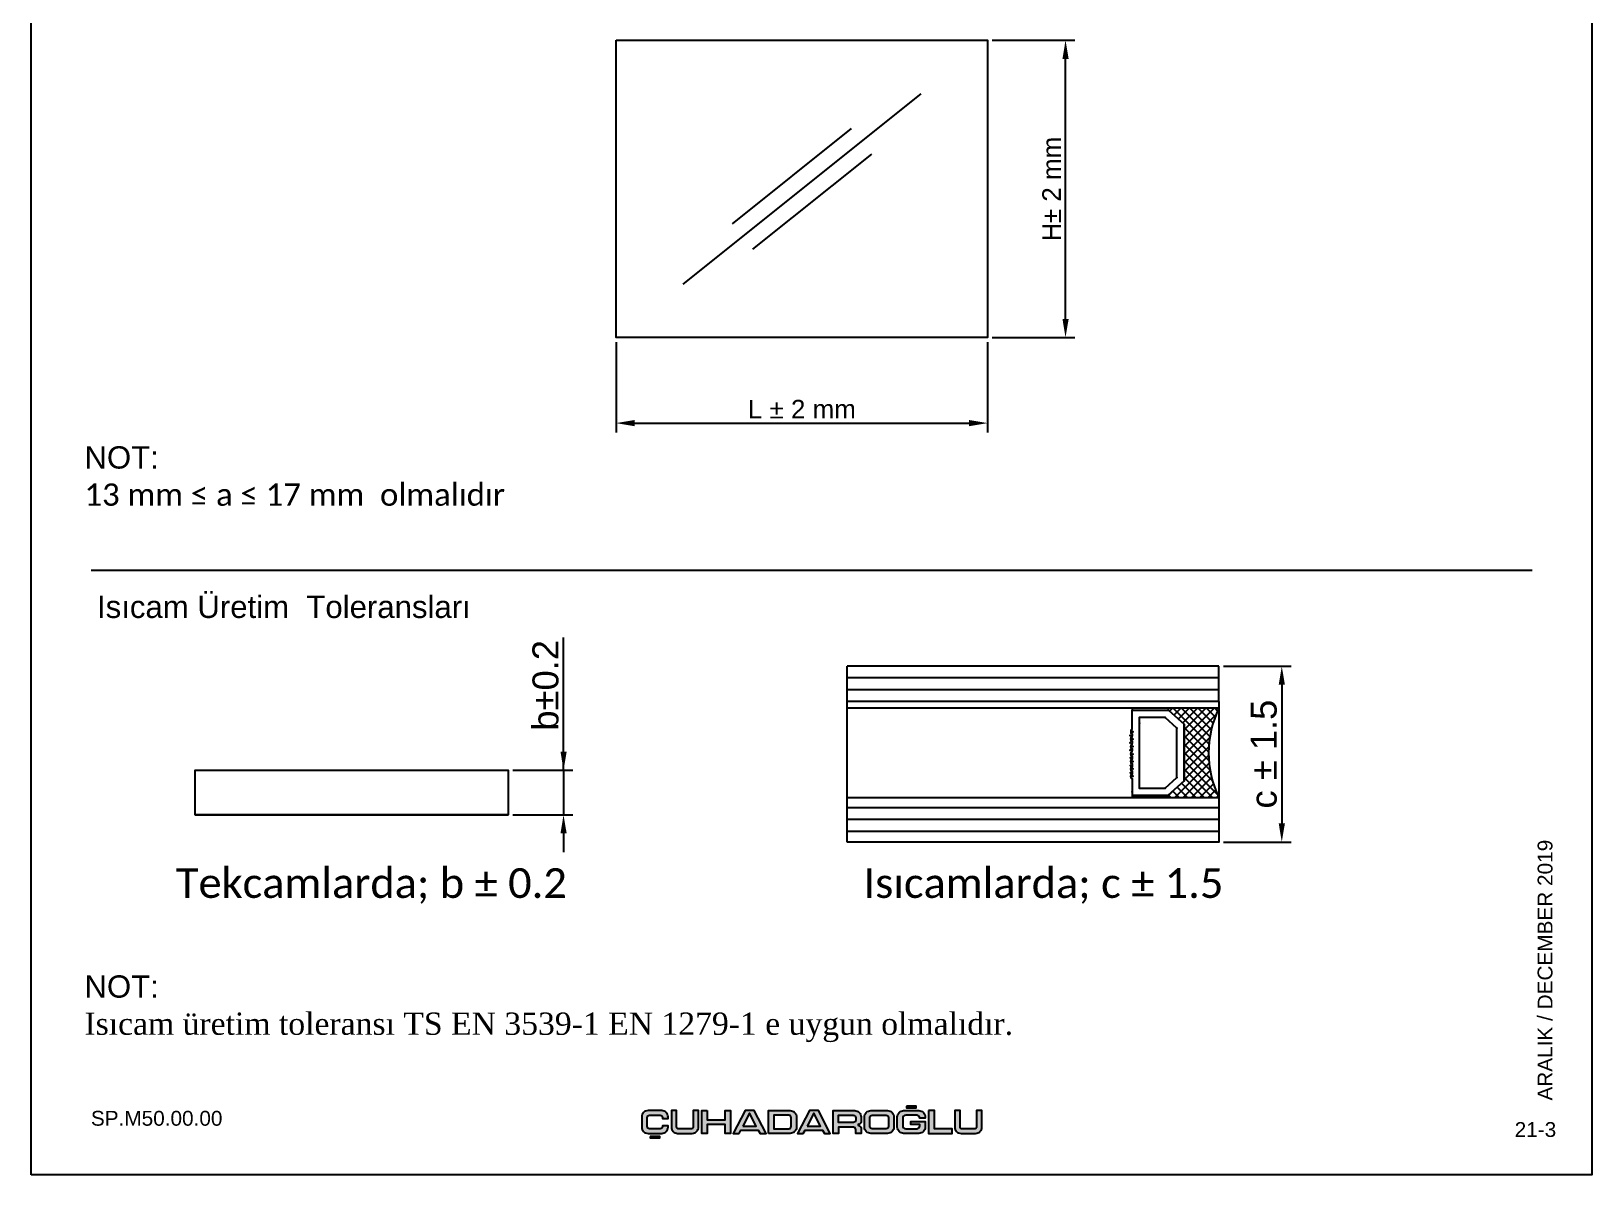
# Model space of a CAD drawing. Header units: millimetres. Extents: x 1489 to 1909, y -347 to 297.
# Drawn here: x 1489.2 to 1699.2, y -347 to -193.1 of the extents above; entities that cross this region are included whole.
import ezdxf

# ---------------------------------------------------------------- set-up
doc = ezdxf.new("R2010")
doc.units = ezdxf.units.MM
doc.header["$PDSIZE"] = -1
for name, color, linetype in [('aksesuar', 1, 'Continuous'), ('ALUMINIUM', 30, 'Continuous'), ('Antet', 7, 'Continuous')]:
    doc.layers.add(name, color=color, linetype=linetype)
doc.dimstyles.new('ISO-25$0', dxfattribs={"dimtxt": 2.5, "dimasz": 2.5, "dimexe": 1.25, "dimexo": 0.625, "dimtad": 1, "dimtxsty": 'Standard', "dimcen": 2.5, "dimadec": 0, "dimazin": 0, "dimtfac": 1, "dimtmove": 0, "dimatfit": 3, "dimfxl": 1, "dimarcsym": 0})
pattern_1 = [(45, (-809.91414, -1469.5663), (-0.561266, 0.561266), []), (135, (-809.91414, -1469.5663), (-0.561266, -0.561266), [])]

# ---------------------------------------------------------------- blocks, each defined once
blk = doc.blocks.new('*D32')
at = {"layer": 'aksesuar', "color": 0, "linetype": 'ByBlock', "lineweight": -2}
for p, q in [((1567.9, -234.97), (1567.9, -247.11)), ((1617.89, -234.97), (1617.89, -247.11)), ((1570.4, -245.86), (1615.39, -245.86))]:
    blk.add_line(p, q, dxfattribs=at)
at = {"layer": 'aksesuar', "color": 0}
for points in [[(1570.4, -245.44), (1570.4, -246.28), (1567.9, -245.86)], [(1615.39, -246.28), (1615.39, -245.44), (1617.89, -245.86)]]:
    blk.add_solid(points, dxfattribs=at)
at = {"layer": 'Defpoints', "color": 0}
for p in [(1567.9, -234.35), (1617.89, -234.35), (1617.89, -245.86)]:
    blk.add_point(p, dxfattribs=at)
at = {"layer": 'aksesuar', "color": 0, "insert": (1592.9, -243.98), "char_height": 2.5, "attachment_point": 5}
blk.add_mtext('{\\fArial|b0|i0|c162|p34;L ± 2 mm}', dxfattribs=at)
blk = doc.blocks.new('*D33')
at = {"layer": 'aksesuar', "color": 0, "linetype": 'ByBlock', "lineweight": -2}
for p, q in [((1618.52, -194.35), (1629.63, -194.35)), ((1628.38, -231.85), (1628.38, -196.85)), ((1618.52, -234.35), (1629.63, -234.35))]:
    blk.add_line(p, q, dxfattribs=at)
at = {"layer": 'aksesuar', "color": 0}
for points in [[(1628.8, -196.85), (1627.97, -196.85), (1628.38, -194.35)], [(1627.97, -231.85), (1628.8, -231.85), (1628.38, -234.35)]]:
    blk.add_solid(points, dxfattribs=at)
at = {"layer": 'Defpoints', "color": 0}
for p in [(1617.89, -194.35), (1628.38, -194.35), (1617.89, -234.35)]:
    blk.add_point(p, dxfattribs=at)
at = {"layer": 'aksesuar', "color": 0, "insert": (1626.5, -214.35), "char_height": 2.5, "attachment_point": 5, "rotation": 90}
blk.add_mtext('{\\Ftxt|c162;H\\fArial|b0|i0|c162|p34;± 2 mm}', dxfattribs=at)
blk = doc.blocks.new('*D34')
at = {"layer": 'aksesuar', "color": 0, "linetype": 'ByBlock', "lineweight": -2}
for p, q in [((1560.83, -292.57), (1560.83, -274.71)), ((1560.83, -290.07), (1560.83, -287.57)), ((1554.01, -292.57), (1562.08, -292.57)), ((1560.83, -292.57), (1560.83, -298.57)), ((1554.01, -298.57), (1562.08, -298.57)), ((1560.83, -301.07), (1560.83, -303.57))]:
    blk.add_line(p, q, dxfattribs=at)
at = {"layer": 'aksesuar', "color": 0}
for points in [[(1560.42, -290.07), (1561.25, -290.07), (1560.83, -292.57)], [(1561.25, -301.07), (1560.42, -301.07), (1560.83, -298.57)]]:
    blk.add_solid(points, dxfattribs=at)
at = {"layer": 'Defpoints', "color": 0}
for p in [(1553.39, -292.57), (1553.39, -298.57), (1560.83, -298.57)]:
    blk.add_point(p, dxfattribs=at)
at = {"layer": 'aksesuar', "color": 0, "insert": (1558.42, -281.14), "char_height": 2.5, "attachment_point": 5, "rotation": 90}
blk.add_mtext('{\\fArial|b0|i0|c0|p34;\\H1.4x;b\\fArial|b0|i0|c162|p34;±0.2}', dxfattribs=at)
blk = doc.blocks.new('*D35')
at = {"layer": 'aksesuar', "color": 0, "linetype": 'ByBlock', "lineweight": -2}
for p, q in [((1649.64, -278.57), (1658.73, -278.57)), ((1657.48, -281.07), (1657.48, -299.73)), ((1649.64, -302.23), (1658.73, -302.23))]:
    blk.add_line(p, q, dxfattribs=at)
at = {"layer": 'aksesuar', "color": 0}
for points in [[(1657.9, -281.07), (1657.07, -281.07), (1657.48, -278.57)], [(1657.07, -299.73), (1657.9, -299.73), (1657.48, -302.23)]]:
    blk.add_solid(points, dxfattribs=at)
at = {"layer": 'Defpoints', "color": 0}
for p in [(1649.02, -278.57), (1649.02, -302.23), (1657.48, -302.23)]:
    blk.add_point(p, dxfattribs=at)
at = {"layer": 'aksesuar', "color": 0, "insert": (1655.07, -290.4), "char_height": 2.5, "attachment_point": 5, "rotation": 90}
blk.add_mtext('{\\fArial|b0|i0|c0|p34;\\H1.4x;c\\fArial|b0|i0|c162|p34; ± 1.5}', dxfattribs=at)
blk = doc.blocks.new('SP.KTGR.1A')
at = {"insert": (-248.38, 1804.14), "char_height": 2, "width": 54.4479, "attachment_point": 1}
blk.add_mtext('{\\fArial Unicode MS|b0|i0|c0|p34;\\C7;SP.M50.00.00}', dxfattribs=at)
blk = doc.blocks.new('ÇUHADAROĞLU')
at = {"layer": 'Antet'}
h = blk.add_hatch(color=7, dxfattribs=at)
h.paths.add_polyline_path([(159.1, 19.64, -0.414214), (159.42, 19.96), (160.84, 19.96, -0.414214), (161.16, 19.64), (161.16, 19.54), (161.9, 19.54), (161.9, 19.73, 0.414214), (161.05, 20.59), (159.21, 20.59, 0.414214), (158.36, 19.73), (158.36, 18.36, 0.414214), (159.21, 17.51), (161.05, 17.51, 0.414214), (161.9, 18.36), (161.9, 18.55), (161.16, 18.55), (161.16, 18.46, -0.414214), (160.84, 18.13), (159.42, 18.13, -0.414214), (159.1, 18.46)])
h.paths.add_polyline_path([(159.48, 17.12), (159.48, 16.9), (160.78, 16.9), (160.78, 17.12)])
h.paths.add_polyline_path([(165.15, 17.51, 0.414214), (166, 18.36), (166, 20.59), (165.29, 20.59), (165.29, 18.39, -0.414214), (165.03, 18.13), (163.32, 18.13, -0.414214), (163.06, 18.39), (163.06, 20.59), (162.35, 20.59), (162.35, 18.36, 0.414214), (163.2, 17.51)])
h.paths.add_polyline_path([(167.19, 18.73), (169.58, 18.73), (169.58, 17.51), (170.32, 17.51), (170.32, 20.59), (169.58, 20.59), (169.58, 19.36), (167.19, 19.36), (167.19, 20.59), (166.45, 20.59), (166.45, 17.51), (167.19, 17.51)])
h.paths.add_polyline_path([(170.66, 17.51), (171.46, 17.51), (171.69, 17.95), (174.05, 17.95), (174.29, 17.51), (175.09, 17.51), (173.48, 20.6), (172.27, 20.6)])
h.paths.add_polyline_path([(171.97, 18.49), (172.87, 20.23), (173.78, 18.49)], flags=16)
h.paths.add_polyline_path([(175.43, 17.51), (178.34, 17.51, 0.414214), (179.19, 18.36), (179.19, 19.73, 0.414214), (178.34, 20.59), (175.43, 20.59)])
h.paths.add_polyline_path([(176.14, 19.96), (178.15, 19.96, -0.414214), (178.47, 19.64), (178.47, 18.46, -0.414214), (178.15, 18.13), (176.14, 18.13)], flags=16)
h.paths.add_polyline_path([(180.34, 17.95), (182.7, 17.95), (182.94, 17.51), (183.74, 17.51), (182.13, 20.6), (180.92, 20.6), (179.31, 17.51), (180.11, 17.51)])
h.paths.add_polyline_path([(180.62, 18.49), (181.52, 20.23), (182.43, 18.49)], flags=16)
h.paths.add_polyline_path([(184.84, 18.34), (186.84, 18.34, -0.414214), (187.17, 18.02), (187.17, 17.51), (187.88, 17.51), (187.88, 18.21, 0.203358), (187.78, 18.44, 0.098259), (187.5, 18.62), (187.5, 18.7, 0.058399), (187.74, 18.83, 0.246853), (187.88, 19.09), (187.88, 19.73, 0.414214), (187.03, 20.59), (184.13, 20.59), (184.13, 17.51), (184.84, 17.51)])
h.paths.add_polyline_path([(184.84, 18.99), (184.84, 19.96), (186.82, 19.96, -0.414214), (187.17, 19.61), (187.17, 19.31, -0.414214), (186.84, 18.99)], flags=16)
h.paths.add_polyline_path([(191.45, 17.51, 0.414214), (192.31, 18.36), (192.31, 19.73, 0.414214), (191.45, 20.59), (189.19, 20.59, 0.414214), (188.33, 19.73), (188.33, 18.36, 0.414214), (189.19, 17.51)])
h.paths.add_polyline_path([(189.37, 18.13, -0.414214), (189.05, 18.46), (189.05, 19.64, -0.414214), (189.37, 19.96), (191.27, 19.96, -0.414214), (191.59, 19.64), (191.59, 18.46, -0.414214), (191.27, 18.13)], flags=16)
h.paths.add_polyline_path([(193.61, 17.51), (195.66, 17.51, 0.414214), (196.51, 18.36), (196.51, 19.11), (194.59, 19.11), (194.59, 18.7), (195.78, 18.7), (195.78, 18.54, -0.414214), (195.37, 18.13), (193.9, 18.13, -0.414214), (193.49, 18.54), (193.49, 19.55, -0.414214), (193.9, 19.96), (195.37, 19.96, -0.407741), (195.78, 19.56), (196.51, 19.56), (196.51, 19.73, 0.414214), (195.66, 20.59), (193.61, 20.59, 0.414214), (192.76, 19.73), (192.76, 18.36, 0.414214)])
h.paths.add_polyline_path([(195.28, 20.97), (195.28, 21.19), (193.99, 21.19), (193.99, 20.97)])
h.paths.add_polyline_path([(200.14, 17.51), (200.14, 18.13), (197.76, 18.13), (197.76, 20.59), (196.97, 20.59), (196.97, 17.51)])
h.paths.add_polyline_path([(201.2, 18.39), (201.2, 20.59), (200.48, 20.59), (200.48, 18.36, 0.414214), (201.34, 17.51), (203.28, 17.51, 0.414214), (204.13, 18.36), (204.13, 20.59), (203.42, 20.59), (203.42, 18.39, -0.414214), (203.16, 18.13), (201.46, 18.13, -0.414214)])
h = blk.add_hatch(color=7, dxfattribs=at)
h.paths.add_polyline_path([(159.1, 19.64, -0.414214), (159.42, 19.96), (160.84, 19.96, -0.414214), (161.16, 19.64), (161.16, 19.54), (161.9, 19.54), (161.9, 19.73, 0.414214), (161.05, 20.59), (159.21, 20.59, 0.414214), (158.36, 19.73), (158.36, 18.36, 0.414214), (159.21, 17.51), (161.05, 17.51, 0.414214), (161.9, 18.36), (161.9, 18.55), (161.16, 18.55), (161.16, 18.46, -0.414214), (160.84, 18.13), (159.42, 18.13, -0.414214), (159.1, 18.46)])
h.paths.add_polyline_path([(159.48, 17.12), (159.48, 16.9), (160.78, 16.9), (160.78, 17.12)])
h.paths.add_polyline_path([(165.15, 17.51, 0.414214), (166, 18.36), (166, 20.59), (165.29, 20.59), (165.29, 18.39, -0.414214), (165.03, 18.13), (163.32, 18.13, -0.414214), (163.06, 18.39), (163.06, 20.59), (162.35, 20.59), (162.35, 18.36, 0.414214), (163.2, 17.51)])
h.paths.add_polyline_path([(167.19, 18.73), (169.58, 18.73), (169.58, 17.51), (170.32, 17.51), (170.32, 20.59), (169.58, 20.59), (169.58, 19.36), (167.19, 19.36), (167.19, 20.59), (166.45, 20.59), (166.45, 17.51), (167.19, 17.51)])
h.paths.add_polyline_path([(170.66, 17.51), (171.46, 17.51), (171.69, 17.95), (174.05, 17.95), (174.29, 17.51), (175.09, 17.51), (173.48, 20.6), (172.27, 20.6)])
h.paths.add_polyline_path([(171.97, 18.49), (172.87, 20.23), (173.78, 18.49)], flags=16)
h.paths.add_polyline_path([(175.43, 17.51), (178.34, 17.51, 0.414214), (179.19, 18.36), (179.19, 19.73, 0.414214), (178.34, 20.59), (175.43, 20.59)])
h.paths.add_polyline_path([(176.14, 19.96), (178.15, 19.96, -0.414214), (178.47, 19.64), (178.47, 18.46, -0.414214), (178.15, 18.13), (176.14, 18.13)], flags=16)
h.paths.add_polyline_path([(180.34, 17.95), (182.7, 17.95), (182.94, 17.51), (183.74, 17.51), (182.13, 20.6), (180.92, 20.6), (179.31, 17.51), (180.11, 17.51)])
h.paths.add_polyline_path([(180.62, 18.49), (181.52, 20.23), (182.43, 18.49)], flags=16)
h.paths.add_polyline_path([(184.84, 18.34), (186.84, 18.34, -0.414214), (187.17, 18.02), (187.17, 17.51), (187.88, 17.51), (187.88, 18.21, 0.203358), (187.78, 18.44, 0.098259), (187.5, 18.62), (187.5, 18.7, 0.058399), (187.74, 18.83, 0.246853), (187.88, 19.09), (187.88, 19.73, 0.414214), (187.03, 20.59), (184.13, 20.59), (184.13, 17.51), (184.84, 17.51)])
h.paths.add_polyline_path([(184.84, 18.99), (184.84, 19.96), (186.82, 19.96, -0.414214), (187.17, 19.61), (187.17, 19.31, -0.414214), (186.84, 18.99)], flags=16)
h.paths.add_polyline_path([(191.45, 17.51, 0.414214), (192.31, 18.36), (192.31, 19.73, 0.414214), (191.45, 20.59), (189.19, 20.59, 0.414214), (188.33, 19.73), (188.33, 18.36, 0.414214), (189.19, 17.51)])
h.paths.add_polyline_path([(189.37, 18.13, -0.414214), (189.05, 18.46), (189.05, 19.64, -0.414214), (189.37, 19.96), (191.27, 19.96, -0.414214), (191.59, 19.64), (191.59, 18.46, -0.414214), (191.27, 18.13)], flags=16)
h.paths.add_polyline_path([(193.61, 17.51), (195.66, 17.51, 0.414214), (196.51, 18.36), (196.51, 19.11), (194.59, 19.11), (194.59, 18.7), (195.78, 18.7), (195.78, 18.54, -0.414214), (195.37, 18.13), (193.9, 18.13, -0.414214), (193.49, 18.54), (193.49, 19.55, -0.414214), (193.9, 19.96), (195.37, 19.96, -0.407741), (195.78, 19.56), (196.51, 19.56), (196.51, 19.73, 0.414214), (195.66, 20.59), (193.61, 20.59, 0.414214), (192.76, 19.73), (192.76, 18.36, 0.414214)])
h.paths.add_polyline_path([(195.28, 20.97), (195.28, 21.19), (193.99, 21.19), (193.99, 20.97)])
h.paths.add_polyline_path([(200.14, 17.51), (200.14, 18.13), (197.76, 18.13), (197.76, 20.59), (196.97, 20.59), (196.97, 17.51)])
h.paths.add_polyline_path([(201.2, 18.39), (201.2, 20.59), (200.48, 20.59), (200.48, 18.36, 0.414214), (201.34, 17.51), (203.28, 17.51, 0.414214), (204.13, 18.36), (204.13, 20.59), (203.42, 20.59), (203.42, 18.39, -0.414214), (203.16, 18.13), (201.46, 18.13, -0.414214)])
at = {"layer": 'Antet', "color": 7}
for points in [[(193.99, 21.19), (193.99, 20.97), (195.28, 20.97), (195.28, 21.19)], [(193.99, 21.19), (193.99, 20.97), (195.28, 20.97), (195.28, 21.19)], [(167.19, 20.59), (167.19, 19.36), (169.58, 19.36), (169.58, 20.59), (170.32, 20.59), (170.32, 17.51), (169.58, 17.51), (169.58, 18.73), (167.19, 18.73), (167.19, 17.51), (166.45, 17.51), (166.45, 20.59)], [(167.19, 20.59), (167.19, 19.36), (169.58, 19.36), (169.58, 20.59), (170.32, 20.59), (170.32, 17.51), (169.58, 17.51), (169.58, 18.73), (167.19, 18.73), (167.19, 17.51), (166.45, 17.51), (166.45, 20.59)], [(171.46, 17.51), (171.69, 17.95), (174.05, 17.95), (174.29, 17.51), (175.09, 17.51), (173.48, 20.6), (172.27, 20.6), (170.66, 17.51)], [(171.46, 17.51), (171.69, 17.95), (174.05, 17.95), (174.29, 17.51), (175.09, 17.51), (173.48, 20.6), (172.27, 20.6), (170.66, 17.51)], [(171.97, 18.49), (173.78, 18.49), (172.87, 20.23)], [(171.97, 18.49), (173.78, 18.49), (172.87, 20.23)], [(180.11, 17.51), (180.34, 17.95), (182.7, 17.95), (182.94, 17.51), (183.74, 17.51), (182.13, 20.6), (180.92, 20.6), (179.31, 17.51)], [(180.11, 17.51), (180.34, 17.95), (182.7, 17.95), (182.94, 17.51), (183.74, 17.51), (182.13, 20.6), (180.92, 20.6), (179.31, 17.51)], [(180.62, 18.49), (182.43, 18.49), (181.52, 20.23)], [(180.62, 18.49), (182.43, 18.49), (181.52, 20.23)], [(196.97, 20.59), (196.97, 17.51), (200.14, 17.51), (200.14, 18.13), (197.76, 18.13), (197.76, 20.59)], [(196.97, 20.59), (196.97, 17.51), (200.14, 17.51), (200.14, 18.13), (197.76, 18.13), (197.76, 20.59)], [(159.48, 17.12), (159.48, 16.9), (160.78, 16.9), (160.78, 17.12)], [(159.48, 17.12), (159.48, 16.9), (160.78, 16.9), (160.78, 17.12)]]:
    blk.add_lwpolyline(points, close=True, dxfattribs=at)
for points in [[(159.42, 18.13, -0.414214), (159.1, 18.46), (159.1, 19.64, -0.414214), (159.42, 19.96), (160.84, 19.96, -0.414214), (161.16, 19.64), (161.16, 19.54), (161.9, 19.54), (161.9, 19.73, 0.414214), (161.05, 20.59), (159.21, 20.59, 0.414214), (158.36, 19.73), (158.36, 18.36, 0.414214), (159.21, 17.51), (161.05, 17.51, 0.414214), (161.9, 18.36), (161.9, 18.55), (161.16, 18.55), (161.16, 18.46, -0.414214), (160.84, 18.13)], [(159.42, 18.13, -0.414214), (159.1, 18.46), (159.1, 19.64, -0.414214), (159.42, 19.96), (160.84, 19.96, -0.414214), (161.16, 19.64), (161.16, 19.54), (161.9, 19.54), (161.9, 19.73, 0.414214), (161.05, 20.59), (159.21, 20.59, 0.414214), (158.36, 19.73), (158.36, 18.36, 0.414214), (159.21, 17.51), (161.05, 17.51, 0.414214), (161.9, 18.36), (161.9, 18.55), (161.16, 18.55), (161.16, 18.46, -0.414214), (160.84, 18.13)], [(165.03, 18.13), (163.32, 18.13, -0.414214), (163.06, 18.39), (163.06, 20.59), (162.35, 20.59), (162.35, 18.36, 0.414214), (163.2, 17.51), (165.15, 17.51, 0.414214), (166, 18.36), (166, 20.59), (165.29, 20.59), (165.29, 18.39, -0.414214)], [(165.03, 18.13), (163.32, 18.13, -0.414214), (163.06, 18.39), (163.06, 20.59), (162.35, 20.59), (162.35, 18.36, 0.414214), (163.2, 17.51), (165.15, 17.51, 0.414214), (166, 18.36), (166, 20.59), (165.29, 20.59), (165.29, 18.39, -0.414214)], [(175.43, 17.51), (175.43, 20.59), (178.34, 20.59, -0.414214), (179.19, 19.73), (179.19, 18.36, -0.414214), (178.34, 17.51)], [(175.43, 17.51), (175.43, 20.59), (178.34, 20.59, -0.414214), (179.19, 19.73), (179.19, 18.36, -0.414214), (178.34, 17.51)], [(178.47, 19.64, 0.414214), (178.15, 19.96), (176.14, 19.96), (176.14, 18.13), (178.15, 18.13, 0.414214), (178.47, 18.46)], [(178.47, 19.64, 0.414214), (178.15, 19.96), (176.14, 19.96), (176.14, 18.13), (178.15, 18.13, 0.414214), (178.47, 18.46)], [(187.88, 18.21), (187.88, 17.51), (187.17, 17.51), (187.17, 18.02, 0.414214), (186.84, 18.34), (184.84, 18.34), (184.84, 17.51), (184.13, 17.51), (184.13, 20.59), (187.03, 20.59, -0.414214), (187.88, 19.73), (187.88, 19.09, -0.246853), (187.74, 18.83, -0.058399), (187.5, 18.7), (187.5, 18.62, -0.098259), (187.78, 18.44, -0.203358)], [(187.88, 18.21), (187.88, 17.51), (187.17, 17.51), (187.17, 18.02, 0.414214), (186.84, 18.34), (184.84, 18.34), (184.84, 17.51), (184.13, 17.51), (184.13, 20.59), (187.03, 20.59, -0.414214), (187.88, 19.73), (187.88, 19.09, -0.246853), (187.74, 18.83, -0.058399), (187.5, 18.7), (187.5, 18.62, -0.098259), (187.78, 18.44, -0.203358)], [(186.82, 19.96, -0.414214), (187.17, 19.61), (187.17, 19.31, -0.414214), (186.84, 18.99), (184.84, 18.99), (184.84, 19.96)], [(186.82, 19.96, -0.414214), (187.17, 19.61), (187.17, 19.31, -0.414214), (186.84, 18.99), (184.84, 18.99), (184.84, 19.96)], [(191.45, 17.51), (189.19, 17.51, -0.414214), (188.33, 18.36), (188.33, 19.73, -0.414214), (189.19, 20.59), (191.45, 20.59, -0.414214), (192.31, 19.73), (192.31, 18.36, -0.414214)], [(191.45, 17.51), (189.19, 17.51, -0.414214), (188.33, 18.36), (188.33, 19.73, -0.414214), (189.19, 20.59), (191.45, 20.59, -0.414214), (192.31, 19.73), (192.31, 18.36, -0.414214)], [(191.59, 19.64), (191.59, 18.46, -0.414214), (191.27, 18.13), (189.37, 18.13, -0.414214), (189.05, 18.46), (189.05, 19.64, -0.414214), (189.37, 19.96), (191.27, 19.96, -0.414214)], [(191.59, 19.64), (191.59, 18.46, -0.414214), (191.27, 18.13), (189.37, 18.13, -0.414214), (189.05, 18.46), (189.05, 19.64, -0.414214), (189.37, 19.96), (191.27, 19.96, -0.414214)], [(195.78, 18.54), (195.78, 18.7), (194.59, 18.7), (194.59, 19.11), (196.51, 19.11), (196.51, 18.36, -0.414214), (195.66, 17.51), (193.61, 17.51, -0.414214), (192.76, 18.36), (192.76, 19.73, -0.414214), (193.61, 20.59), (195.66, 20.59, -0.414214), (196.51, 19.73), (196.51, 19.56), (195.78, 19.56, 0.407741), (195.37, 19.96), (193.9, 19.96, 0.414214), (193.49, 19.55), (193.49, 18.54, 0.414214), (193.9, 18.13), (195.37, 18.13, 0.414214)], [(195.78, 18.54), (195.78, 18.7), (194.59, 18.7), (194.59, 19.11), (196.51, 19.11), (196.51, 18.36, -0.414214), (195.66, 17.51), (193.61, 17.51, -0.414214), (192.76, 18.36), (192.76, 19.73, -0.414214), (193.61, 20.59), (195.66, 20.59, -0.414214), (196.51, 19.73), (196.51, 19.56), (195.78, 19.56, 0.407741), (195.37, 19.96), (193.9, 19.96, 0.414214), (193.49, 19.55), (193.49, 18.54, 0.414214), (193.9, 18.13), (195.37, 18.13, 0.414214)], [(201.34, 17.51), (203.28, 17.51, 0.414214), (204.13, 18.36), (204.13, 20.59), (203.42, 20.59), (203.42, 18.39, -0.414214), (203.16, 18.13), (201.46, 18.13, -0.414214), (201.2, 18.39), (201.2, 20.59), (200.48, 20.59), (200.48, 18.36, 0.414214)], [(201.34, 17.51), (203.28, 17.51, 0.414214), (204.13, 18.36), (204.13, 20.59), (203.42, 20.59), (203.42, 18.39, -0.414214), (203.16, 18.13), (201.46, 18.13, -0.414214), (201.2, 18.39), (201.2, 20.59), (200.48, 20.59), (200.48, 18.36, 0.414214)]]:
    blk.add_lwpolyline(points, format="xyb", close=True, dxfattribs=at)
blk = doc.blocks.new('MN50.S.1')
at = {"color": 252}
blk.add_lwpolyline([(9907.25, 888.56), (9907.25, 1185.56), (10117.25, 1185.56), (10117.25, 888.56)], close=True, dxfattribs=at)
for name, p in [('SP.KTGR.1A', (10163.66, -906.98)), ('ÇUHADAROĞLU', (9831.04, 876.61))]:
    blk.add_blockref(name, p)

msp = doc.modelspace()

# ---------------------------------------------------------------- hatches: boundary and pattern name
at = {"layer": 'aksesuar'}
h = msp.add_hatch(dxfattribs=at)
h.set_pattern_fill('ANSI37', color=6, scale=0.25, style=0)
h.set_pattern_definition(pattern_1)
h.paths.add_polyline_path([(1649.017, -284.235), (1642.252, -284.235), (1642.252, -284.485), (1644.356, -286.38), (1644.356, -294.002), (1642.154, -295.985), (1642.154, -296.235), (1649.017, -296.235, -0.22997)])
h = msp.add_hatch(dxfattribs=at)
h.set_pattern_fill('ANSI37', color=0, scale=0.25, style=0)
h.set_pattern_definition(pattern_1)
h.paths.add_polyline_path([(1649.017, -284.235), (1642.252, -284.235), (1642.252, -284.485), (1644.356, -286.38), (1644.356, -294.002), (1642.154, -295.985), (1642.154, -296.235), (1649.017, -296.235, -0.22997)])

# ---------------------------------------------------------------- linework, layer by layer
at = {"color": 4, "linetype": 'Continuous'}
for p, q in [((1637.355, -284.485), (1642.252, -284.485)), ((1637.355, -284.485), (1642.252, -284.485)), ((1638.343, -294.986), (1638.343, -285.484)), ((1641.769, -285.484), (1638.343, -285.484)), ((1638.343, -294.986), (1638.343, -285.484)), ((1641.769, -285.484), (1638.343, -285.484)), ((1643.356, -286.927), (1641.769, -285.484)), ((1643.356, -286.927), (1641.769, -285.484)), ((1642.252, -284.485), (1644.356, -286.38)), ((1642.252, -284.485), (1644.356, -286.38)), ((1637.332, -287.704), (1637.228, -287.594)), ((1637.332, -287.704), (1637.228, -287.594)), ((1637.332, -287.704), (1637.228, -287.594)), ((1637.332, -287.704), (1637.228, -287.594)), ((1643.356, -293.543), (1643.356, -286.927)), ((1643.356, -293.543), (1643.356, -286.927)), ((1637.332, -288.704), (1637.228, -288.594)), ((1637.332, -288.704), (1637.228, -288.594)), ((1637.332, -289.704), (1637.228, -289.594)), ((1637.332, -289.704), (1637.228, -289.594)), ((1637.233, -288.174), (1637.308, -288.1)), ((1637.233, -288.174), (1637.308, -288.1)), ((1637.233, -289.174), (1637.308, -289.1)), ((1637.233, -289.174), (1637.308, -289.1)), ((1637.332, -290.704), (1637.228, -290.594)), ((1637.332, -290.704), (1637.228, -290.594)), ((1637.332, -291.704), (1637.228, -291.594)), ((1637.332, -291.704), (1637.228, -291.594)), ((1637.233, -290.174), (1637.308, -290.1)), ((1637.233, -290.174), (1637.308, -290.1)), ((1637.233, -291.174), (1637.308, -291.1)), ((1637.233, -291.174), (1637.308, -291.1)), ((1637.233, -291.174), (1637.314, -291.135)), ((1637.233, -291.174), (1637.314, -291.135)), ((1637.332, -292.704), (1637.228, -292.594)), ((1637.332, -292.704), (1637.228, -292.594)), ((1637.332, -293.704), (1637.228, -293.594)), ((1637.332, -293.704), (1637.228, -293.594)), ((1637.233, -292.174), (1637.314, -292.135)), ((1637.233, -292.174), (1637.314, -292.135)), ((1637.233, -293.174), (1637.314, -293.135)), ((1637.233, -293.174), (1637.314, -293.135)), ((1637.332, -293.704), (1637.354, -295.985)), ((1637.332, -293.704), (1637.354, -295.985)), ((1641.768, -294.986), (1643.356, -293.543)), ((1641.768, -294.986), (1643.356, -293.543)), ((1638.343, -294.986), (1641.768, -294.986)), ((1638.343, -294.986), (1641.768, -294.986))]:
    msp.add_line(p, q, dxfattribs=at)
at = {"color": 4}
msp.add_line((1637.354, -295.985), (1642.154, -295.985), dxfattribs=at)
msp.add_line((1637.354, -295.985), (1642.154, -295.985), dxfattribs=at)
at = {"const_width": 0.3}
msp.add_lwpolyline([(1497.224, -265.666), (1691.202, -265.666)], dxfattribs=at)
at = {"color": 4, "linetype": 'Continuous'}
msp.add_lwpolyline([(1644.356, -294.002), (1644.356, -286.38), (1644.356, -294.002), (1642.154, -295.985)], close=True, dxfattribs=at)
msp.add_lwpolyline([(1644.356, -294.002), (1644.356, -286.38), (1644.356, -294.002), (1642.154, -295.985)], close=True, dxfattribs=at)
for centre, start, end in [((1637.445, -287.387), 111.54593, 223.53987), ((1637.445, -287.387), 111.54593, 223.53987), ((1637.445, -287.387), 111.54593, 223.53987), ((1637.445, -287.387), 111.54593, 223.53987), ((1637.445, -288.387), 134.96385, 223.53987), ((1637.445, -288.387), 134.96385, 223.53987), ((1637.445, -289.387), 134.96385, 223.53987), ((1637.445, -289.387), 134.96385, 223.53987), ((1637.095, -287.888), 314.96385, 37.83131), ((1637.095, -287.888), 314.96385, 37.83131), ((1637.095, -288.888), 314.96385, 37.83131), ((1637.095, -288.888), 314.96385, 37.83131), ((1637.095, -289.888), 314.96385, 37.83131), ((1637.095, -289.888), 314.96385, 37.83131), ((1637.445, -290.387), 134.96385, 223.53987), ((1637.445, -290.387), 134.96385, 223.53987), ((1637.445, -291.387), 134.96385, 223.53987), ((1637.445, -291.387), 134.96385, 223.53987), ((1637.115, -290.91), 311.5284, 43.53987), ((1637.115, -290.91), 311.5284, 43.53987), ((1637.115, -291.91), 311.5284, 43.53987), ((1637.115, -291.91), 311.5284, 43.53987), ((1637.115, -291.91), 311.5284, 43.53987), ((1637.115, -291.91), 311.5284, 43.53987), ((1637.445, -292.387), 134.96385, 223.53987), ((1637.445, -292.387), 134.96385, 223.53987), ((1637.445, -293.387), 134.96385, 223.53987), ((1637.445, -293.387), 134.96385, 223.53987), ((1637.115, -292.91), 311.5284, 43.53987), ((1637.115, -292.91), 311.5284, 43.53987)]:
    msp.add_arc(centre, 0.3, start, end, dxfattribs=at)
for p in [(1641.769, -285.484), (1641.769, -285.484), (1637.228, -287.594), (1637.228, -287.594), (1637.228, -287.594), (1637.228, -287.594), (1637.228, -287.594), (1637.228, -287.594), (1637.228, -287.594), (1637.228, -287.594), (1637.095, -287.888), (1637.095, -287.888), (1637.095, -287.888), (1637.095, -287.888), (1637.095, -287.888), (1637.095, -287.888), (1637.095, -288.888), (1637.095, -288.888), (1637.095, -288.888), (1637.095, -288.888), (1637.228, -288.594), (1637.228, -288.594), (1637.228, -288.594), (1637.228, -288.594), (1637.228, -289.594), (1637.228, -289.594), (1637.228, -289.594), (1637.228, -289.594), (1637.233, -288.174), (1637.233, -288.174), (1637.233, -288.174), (1637.233, -288.174), (1637.233, -289.174), (1637.233, -289.174), (1637.233, -289.174), (1637.233, -289.174), (1637.308, -288.1), (1637.308, -288.1), (1637.308, -288.1), (1637.308, -288.1), (1637.308, -289.1), (1637.308, -289.1), (1637.308, -289.1), (1637.308, -289.1), (1637.332, -287.704), (1637.332, -287.704), (1637.332, -287.704), (1637.332, -287.704), (1637.332, -287.704), (1637.332, -287.704), (1637.332, -287.704), (1637.332, -287.704), (1637.332, -288.704), (1637.332, -288.704), (1637.332, -288.704), (1637.332, -288.704), (1637.332, -289.704), (1637.332, -289.704), (1637.332, -289.704), (1637.332, -289.704), (1637.445, -288.387), (1637.445, -288.387), (1637.445, -288.387), (1637.445, -288.387), (1637.445, -288.387), (1637.445, -288.387), (1637.445, -289.387), (1637.445, -289.387), (1637.445, -289.387), (1637.445, -289.387), (1637.445, -289.387), (1637.445, -289.387), (1637.095, -289.888), (1637.095, -289.888), (1637.095, -289.888), (1637.095, -289.888), (1637.095, -289.888), (1637.095, -289.888), (1637.115, -290.91), (1637.115, -290.91), (1637.115, -290.91), (1637.115, -290.91), (1637.115, -290.91), (1637.115, -290.91), (1637.228, -290.594), (1637.228, -290.594), (1637.228, -290.594), (1637.228, -290.594), (1637.228, -291.594), (1637.228, -291.594), (1637.228, -291.594), (1637.228, -291.594), (1637.233, -290.174), (1637.233, -290.174), (1637.233, -290.174), (1637.233, -290.174), (1637.233, -291.174), (1637.233, -291.174), (1637.233, -291.174), (1637.233, -291.174), (1637.233, -291.174), (1637.233, -291.174), (1637.308, -290.1), (1637.308, -290.1), (1637.308, -290.1), (1637.308, -290.1), (1637.308, -291.1), (1637.308, -291.1), (1637.308, -291.1), (1637.308, -291.1), (1637.314, -291.135), (1637.314, -291.135), (1637.314, -291.135), (1637.314, -291.135), (1637.332, -290.704), (1637.332, -290.704), (1637.332, -290.704), (1637.332, -290.704), (1637.332, -291.704), (1637.332, -291.704), (1637.332, -291.704), (1637.332, -291.704), (1637.332, -291.704), (1637.332, -291.704), (1637.445, -290.387), (1637.445, -290.387), (1637.445, -290.387), (1637.445, -290.387), (1637.445, -290.387), (1637.445, -290.387), (1637.445, -291.387), (1637.445, -291.387), (1637.445, -291.387), (1637.445, -291.387), (1637.115, -291.91), (1637.115, -291.91), (1637.115, -291.91), (1637.115, -291.91), (1637.115, -291.91), (1637.115, -291.91), (1637.115, -291.91), (1637.115, -291.91), (1637.115, -291.91), (1637.115, -291.91), (1637.115, -291.91), (1637.115, -291.91), (1637.115, -292.91), (1637.115, -292.91), (1637.115, -292.91), (1637.115, -292.91), (1637.115, -292.91), (1637.115, -292.91), (1637.228, -292.594), (1637.228, -292.594), (1637.228, -292.594), (1637.228, -292.594), (1637.228, -293.594), (1637.228, -293.594), (1637.228, -293.594), (1637.228, -293.594), (1637.233, -292.174), (1637.233, -292.174), (1637.233, -292.174), (1637.233, -292.174), (1637.233, -293.174), (1637.233, -293.174), (1637.233, -293.174), (1637.233, -293.174), (1637.314, -292.135), (1637.314, -292.135), (1637.314, -292.135), (1637.314, -292.135), (1637.314, -292.135), (1637.314, -292.135), (1637.314, -293.135), (1637.314, -293.135), (1637.314, -293.135), (1637.314, -293.135), (1637.332, -292.704), (1637.332, -292.704), (1637.332, -292.704), (1637.332, -292.704), (1637.332, -293.704), (1637.332, -293.704), (1637.332, -293.704), (1637.332, -293.704), (1637.445, -292.387), (1637.445, -292.387), (1637.445, -292.387), (1637.445, -292.387), (1637.445, -292.387), (1637.445, -292.387), (1637.445, -293.387), (1637.445, -293.387), (1637.445, -293.387), (1637.445, -293.387), (1643.356, -293.543), (1643.356, -293.543), (1643.356, -293.543), (1643.356, -293.543), (1637.354, -295.485), (1637.354, -295.485), (1637.354, -295.485), (1637.354, -295.485), (1638.343, -294.986), (1638.343, -294.986), (1641.768, -294.986), (1641.768, -294.986), (1644.356, -294.002), (1644.356, -294.002), (1644.356, -294.002), (1644.356, -294.002)]:
    msp.add_point(p, dxfattribs=at)
at = {"color": 7, "linetype": 'Continuous'}
for p in [(1637.354, -296.235), (1637.354, -296.235), (1642.154, -296.235), (1642.154, -296.235), (1642.154, -296.235), (1642.154, -296.235), (1644.571, -296.235), (1644.571, -296.235)]:
    msp.add_point(p, dxfattribs=at)
at = {"layer": 'aksesuar', "color": 140}
for p, q in [((1608.895, -201.547), (1576.898, -227.149)), ((1599.522, -206.229), (1583.523, -219.031)), ((1602.27, -209.665), (1586.272, -222.466)), ((1649.017, -278.567), (1599.017, -278.567)), ((1599.017, -283.33), (1599.017, -278.567)), ((1649.017, -283.33), (1649.017, -278.567)), ((1649.017, -280.155), (1599.017, -280.155)), ((1649.017, -281.742), (1599.017, -281.742)), ((1649.017, -283.33), (1599.017, -283.33)), ((1599.017, -296.235), (1599.017, -283.33)), ((1649.017, -283.33), (1649.017, -296.235)), ((1649.017, -284.235), (1599.017, -284.235)), ((1599.017, -302.235), (1599.017, -296.235)), ((1649.017, -297.617), (1599.017, -297.617)), ((1553.387, -298.574), (1511.263, -298.574)), ((1649.017, -299.205), (1599.017, -299.205)), ((1649.017, -300.792), (1599.017, -300.792)), ((1649.017, -302.235), (1599.017, -302.235)), ((1649.017, -302.235), (1599.017, -302.235))]:
    msp.add_line(p, q, dxfattribs=at)
at = {"layer": 'aksesuar', "color": 4, "linetype": 'Continuous'}
msp.add_line((1637.335, -287.108), (1637.354, -284.485), dxfattribs=at)
at = {"layer": 'aksesuar', "color": 140}
for points in [[(1567.899, -194.346), (1617.894, -194.346), (1617.894, -234.35), (1567.899, -234.35)], [(1511.263, -298.574), (1553.387, -298.574), (1511.263, -298.574), (1511.263, -292.574), (1553.387, -292.574), (1553.387, -298.574)]]:
    msp.add_lwpolyline(points, close=True, dxfattribs=at)
for points in [[(1511.263, -292.574), (1553.387, -292.574)], [(1599.017, -296.235), (1649.017, -296.235)], [(1649.017, -296.235), (1649.017, -302.235), (1599.017, -302.235)], [(1599.017, -296.235), (1649.017, -296.235)], [(1649.017, -296.235), (1649.017, -302.235), (1599.017, -302.235)], [(1553.387, -298.574), (1511.263, -298.574)], [(1553.387, -298.574), (1511.263, -298.574)], [(1553.387, -298.574), (1511.263, -298.574)], [(1649.017, -302.235), (1599.017, -302.235)], [(1649.017, -302.235), (1599.017, -302.235)], [(1649.017, -302.235), (1599.017, -302.235)], [(1649.017, -302.235), (1599.017, -302.235)]]:
    msp.add_lwpolyline(points, dxfattribs=at)
msp.add_arc((1661.372, -290.235), 13.735, 154.09774, 205.90226, dxfattribs=at)
msp.add_arc((1661.372, -290.235), 13.735, 154.09774, 205.90226, dxfattribs=at)
at = {"layer": 'aksesuar', "color": 4, "linetype": 'Continuous'}
for p in [(1638.343, -285.484), (1637.233, -287.174), (1637.233, -287.174), (1637.233, -287.174), (1637.233, -287.174), (1637.445, -287.387), (1637.445, -287.387), (1637.445, -287.387), (1637.445, -287.387), (1637.445, -287.387), (1637.445, -287.387), (1638.343, -286.235), (1643.356, -286.927)]:
    msp.add_point(p, dxfattribs=at)
at = {"layer": 'ALUMINIUM'}
for points in [[(1642.252, -284.485), (1642.252, -284.235), (1637.355, -284.235), (1637.355, -284.485)], [(1642.252, -284.485), (1642.252, -284.235), (1637.355, -284.235), (1637.355, -284.485)], [(1637.354, -295.985), (1637.354, -296.235), (1642.154, -296.235), (1642.154, -295.985)], [(1637.354, -295.985), (1637.354, -296.235), (1642.154, -296.235), (1642.154, -295.985)]]:
    msp.add_lwpolyline(points, close=True, dxfattribs=at)

# ---------------------------------------------------------------- block references
at = {"layer": 'Antet', "color": 0}
msp.add_blockref('MN50.S.1', (-8418.053, -1235.558), dxfattribs=at)

# ---------------------------------------------------------------- texts
at = {"insert": (1691.907, -337.014), "char_height": 2, "width": 44.87301, "attachment_point": 1, "rotation": 90}
msp.add_mtext('{\\fArial Unicode MS|b0|i0|c0|p34;{\\C7;ARALIK / DECEMBER 2019}}', dxfattribs=at)
at = {"insert": (1694.41, -339.91), "char_height": 2, "width": 4.43689, "attachment_point": 3}
msp.add_mtext('{\\fArial Unicode MS|b0|i0|c0|p0;{\\C7;21-3}}', dxfattribs=at)
at = {"layer": 'Antet', "char_height": 3, "attachment_point": 1}
for s, insert in [('{\\fArial|b0|i0|c162|p34;NOT:\\P\\fCalibri|b0|i0|c0|p34;13 mm ≤ a ≤ 17 mm \\fCalibri|b0|i0|c162|p34; olmalıdır}', (1496.362, -248.977)), ('{\\fArial|b0|i0|c162|p34;Isıcam Üretim  Toleransları \\H0.8333x;\\P\\H1.2x;         }', (1498.051, -269.082)), ('{\\fArial|b0|i0|c162|p34;NOT:\\P\\fTimes New Roman Tur|b0|i0|c162|p18;Isıcam üretim toleransı TS EN 3539-1 EN 1279-1 e uygun olmalıdır. }', (1496.362, -320.168))]:
    msp.add_mtext(s, dxfattribs=dict(at, insert=insert))
at = {"layer": 'Antet', "color": 0, "char_height": 4, "attachment_point": 1}
for s, insert, width in [('{\\fCalibri|b0|i0|c162|p34;\\C256;Tekcamlarda; b ± 0.2\\fTimes New Roman Tur|b0|i0|c162|p18; }', (1508.673, -305.751), 61.76332), ('{\\fCalibri|b0|i0|c162|p34;\\C256;Isıcamlarda; c ± 1.5\\fTimes New Roman Tur|b0|i0|c162|p18; }', (1601.197, -305.751), 73.55804)]:
    msp.add_mtext(s, dxfattribs=dict(at, insert=insert, width=width))

# ---------------------------------------------------------------- dimensions: what is measured, and where the dimension line sits
at = {"layer": 'aksesuar', "color": 0, "linetype": 'ByBlock'}
for base, p1, p2, text, picture, middle in [((1628.383, -194.346), (1617.894, -234.35), (1617.894, -194.346), '{\\Ftxt|c162;H\\fArial|b0|i0|c162|p34;± 2 mm}', '*D33', (1626.503, -214.348)), ((1657.482, -302.235), (1649.017, -278.567), (1649.017, -302.235), '{\\fArial|b0|i0|c0|p34;\\H1.4x;c\\fArial|b0|i0|c162|p34; ± 1.5}', '*D35', (1655.07, -290.401))]:
    dim = msp.add_linear_dim(base=base, p1=p1, p2=p2, angle=90, text=text, dimstyle='ISO-25$0', override={"dimarcsym": 1}, dxfattribs=at)
    dim.commit()
    dim.dimension.update_dxf_attribs({"geometry": picture, "text_midpoint": middle})
dim = msp.add_linear_dim(base=(1617.894, -245.859), p1=(1567.899, -234.35), p2=(1617.894, -234.35), text='{\\fArial|b0|i0|c162|p34;L ± 2 mm}', dimstyle='ISO-25$0', override={"dimarcsym": 1}, dxfattribs=at)
dim.commit()
dim.dimension.update_dxf_attribs({"geometry": '*D32', "text_midpoint": (1592.897, -243.979)})
dim = msp.add_linear_dim(base=(1560.832, -298.574), p1=(1553.387, -292.574), p2=(1553.387, -298.574), angle=90, text='{\\fArial|b0|i0|c0|p34;\\H1.4x;b\\fArial|b0|i0|c162|p34;±0.2}', dimstyle='ISO-25$0', override={"dimarcsym": 1}, dxfattribs=at)
dim.commit()
dim.dimension.update_dxf_attribs({"geometry": '*D34', "text_midpoint": (1560.832, -281.138), "dimtype": 160})

doc.saveas('drawing.dxf')
